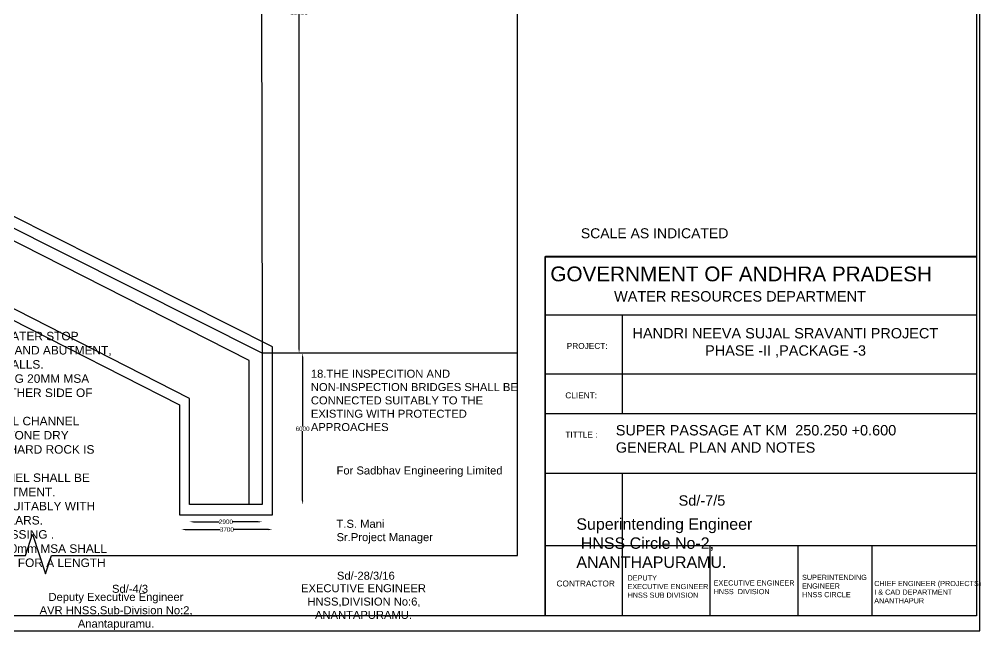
# Model space of a CAD drawing. Header units: inches. Extents: x 23764 to 29375, y 85 to 3606.
# Drawn here: x 27454 to 29375, y 85 to 1308 of the extents above; entities that cross this region are included whole.
import ezdxf

# ---------------------------------------------------------------- set-up
doc = ezdxf.new("R2010")
doc.units = ezdxf.units.IN
doc.header["$MEASUREMENT"] = 0
doc.layers.add('DIMENSIONS', color=255, linetype='Continuous')
doc.layers.add('TEXT', color=1, linetype='Continuous')
doc.styles.get("Standard").update_dxf_attribs({"font": 'arial.ttf', "height": 9})
doc.dimstyles.get("Standard").update_dxf_attribs({"dimtxt": 12, "dimasz": 8, "dimexe": 0.18, "dimexo": 0.0625, "dimgap": 0.09, "dimtad": 0, "dimtih": 1, "dimtoh": 1, "dimdec": 4, "dimzin": 0, "dimdsep": 46, "dimtxsty": 'Standard', "dimcen": 0.09, "dimse1": 1, "dimse2": 1, "dimadec": 0, "dimazin": 0, "dimtfac": 1, "dimtdec": 4, "dimtofl": 0, "dimtmove": 0, "dimatfit": 3, "dimfxl": 1, "dimtolj": 1, "dimtzin": 0, "dimarcsym": 0})

# ---------------------------------------------------------------- blocks, each defined once
blk = doc.blocks.new('*D143')
at = {"layer": 'Defpoints', "color": 0, "transparency": 16777216}
for p in [(27939.5, 640), (27939.5, 337.1), (28020.1, 337.1)]:
    blk.add_point(p, dxfattribs=at)
at = {"layer": 'DIMENSIONS', "color": 0, "lineweight": -2, "transparency": 16777216}
for p, q in [((28020.1, 632), (28020.1, 493.3)), ((28020.1, 345.1), (28020.1, 483.9))]:
    blk.add_line(p, q, dxfattribs=at)
at = {"layer": 'DIMENSIONS', "color": 0, "transparency": 16777216}
for points in [[(28018.8, 632), (28021.4, 632), (28020.1, 640)], [(28018.8, 345.1), (28021.4, 345.1), (28020.1, 337.1)]]:
    blk.add_solid(points, dxfattribs=at)
at = {"layer": 'DIMENSIONS', "color": 0, "transparency": 16777216, "insert": (28020.1, 488.6), "char_height": 9, "attachment_point": 5}
blk.add_mtext('\\A1;6000', dxfattribs=at)
blk = doc.blocks.new('*D144')
at = {"layer": 'Defpoints', "color": 0, "transparency": 16777216}
for p in [(27794.2, 337.1), (27939.5, 337.1), (27939.5, 302.6)]:
    blk.add_point(p, dxfattribs=at)
at = {"layer": 'DIMENSIONS', "color": 0, "lineweight": -2, "transparency": 16777216}
for p, q in [((27802.2, 302.6), (27853.2, 302.6)), ((27931.5, 302.6), (27880.4, 302.6))]:
    blk.add_line(p, q, dxfattribs=at)
at = {"layer": 'DIMENSIONS', "color": 0, "transparency": 16777216}
for points in [[(27802.2, 303.9), (27802.2, 301.3), (27794.2, 302.6)], [(27931.5, 303.9), (27931.5, 301.3), (27939.5, 302.6)]]:
    blk.add_solid(points, dxfattribs=at)
at = {"layer": 'DIMENSIONS', "color": 0, "transparency": 16777216, "insert": (27866.8, 302.6), "char_height": 9, "attachment_point": 5}
blk.add_mtext('\\A1;2900', dxfattribs=at)
blk = doc.blocks.new('*D145')
at = {"layer": 'Defpoints', "color": 0, "transparency": 16777216}
for p in [(27777.4, 316.3), (27959.9, 316.3), (27959.9, 287.1)]:
    blk.add_point(p, dxfattribs=at)
at = {"layer": 'DIMENSIONS', "color": 0, "lineweight": -2, "transparency": 16777216}
for p, q in [((27785.4, 287.1), (27855.2, 287.1)), ((27951.9, 287.1), (27882.2, 287.1))]:
    blk.add_line(p, q, dxfattribs=at)
at = {"layer": 'DIMENSIONS', "color": 0, "transparency": 16777216}
for points in [[(27785.4, 288.4), (27785.4, 285.8), (27777.4, 287.1)], [(27951.9, 288.4), (27951.9, 285.8), (27959.9, 287.1)]]:
    blk.add_solid(points, dxfattribs=at)
at = {"layer": 'DIMENSIONS', "color": 0, "transparency": 16777216, "insert": (27868.7, 287.1), "char_height": 9, "attachment_point": 5}
blk.add_mtext('\\A1;3700', dxfattribs=at)
blk = doc.blocks.new('*D146')
at = {"layer": 'Defpoints', "color": 0, "transparency": 16777216}
for p in [(28013.1, 2137.8), (28013.4, 2137.8), (28020.1, 640)]:
    blk.add_point(p, dxfattribs=at)
at = {"layer": 'DIMENSIONS', "color": 0, "lineweight": -2, "transparency": 16777216}
for p, q in [((28013.1, 2129.8), (28013.1, 1325.9)), ((28013.1, 648), (28013.1, 1316.5))]:
    blk.add_line(p, q, dxfattribs=at)
at = {"layer": 'DIMENSIONS', "color": 0, "transparency": 16777216}
for points in [[(28011.7, 2129.8), (28014.4, 2129.8), (28013.1, 2137.8)], [(28011.7, 648), (28014.4, 648), (28013.1, 640)]]:
    blk.add_solid(points, dxfattribs=at)
at = {"layer": 'DIMENSIONS', "color": 0, "transparency": 16777216, "insert": (28013.1, 1321.2), "char_height": 9, "attachment_point": 5}
blk.add_mtext('\\A1;30500', dxfattribs=at)

msp = doc.modelspace()

# ---------------------------------------------------------------- linework, layer by layer
at = {"color": 0}
for points in [[(27292.14292, 1905.38202), (27414.57612, 1905.38202), (27911.72541, 2157.597), (27911.72541, 2446.00249), (27935.73711, 2446.00249), (27939.46731, 640.04601), (27939.46731, 337.14804), (27794.20339, 337.14804), (27794.20339, 549.26184), (27416.74977, 741.68286), (27415.33249, 2061.72462)], [(27158.40435, 878.29684), (27158.40435, 737.4746), (27297.9223, 737.4746), (27297.9223, 701.38243), (27436.64262, 701.38243), (27436.64262, 708.73973), (27774.41226, 536.40682), (27774.41226, 316.2892), (27959.89405, 316.2892), (27959.89405, 652.63093), (27436.66968, 916.42459), (27436.66968, 922.11087), (27198.37167, 921.39002)], [(28505.6949, 716.34723), (29366.41367, 716.34723)], [(28658.72133, 716.34723), (28658.72133, 519.55681)], [(28505.6949, 598.48345), (29366.41367, 598.48345)], [(28505.6949, 519.55681), (29366.41367, 519.55681)], [(28505.6949, 400.15571), (29366.41367, 400.15571)], [(28658.72133, 400.15571), (28658.72133, 114.6951)], [(28505.6949, 254.93069), (29366.41367, 254.93069)], [(28833.95566, 254.93069), (28833.95566, 114.6951)], [(29010.00453, 254.93069), (29010.00453, 114.6951)], [(29157.81916, 254.93069), (29157.81916, 114.6951)]]:
    msp.add_lwpolyline(points, dxfattribs=at)
for points in [[(29366.41367, 114.6951), (28504.60413, 114.6951), (28504.60413, 832.86352), (29366.41367, 832.86352)], [(28505.6949, 834.17044), (29366.41367, 834.17044), (29366.41367, 114.6951), (28505.6949, 114.6951)]]:
    msp.add_lwpolyline(points, close=True, dxfattribs=at)
at = {"layer": 'DIMENSIONS', "color": 0}
for points in [[(29373.18873, 3606.2754), (23764.39154, 3606.2754), (23764.39154, 84.60532), (29373.18873, 84.60532)], [(29366.41367, 114.6951), (23784.97955, 114.6951), (23784.97955, 3592.72952), (29366.41367, 3592.72952)]]:
    msp.add_lwpolyline(points, close=True, dxfattribs=at)
for points in [[(23870.31553, 2805.6097), (23870.31553, 232.89707), (24827.42413, 232.89707), (24842.0405, 298.83281), (24869.36675, 197.25062), (24882.07662, 235.02651), (26160.15263, 235.02651), (26174.79885, 291.57579), (26205.03876, 200.72057), (26213.92397, 235.02651), (27466.61441, 235.02651), (27480.47587, 278.06274), (27506.61016, 198.54652), (27518.27439, 235.02651), (28449.69622, 235.02651), (28449.69622, 2792.12957), (28442.89388, 2792.12957)], [(27293.41754, 903.02198), (27416.44878, 903.02198), (27938.81625, 640.37131), (28449.6468, 640.37131)], [(27913.49563, 336.99981), (27913.49563, 625.36993), (27417.47805, 877.10236), (27293.92607, 877.10236)]]:
    msp.add_lwpolyline(points, dxfattribs=at)

# ---------------------------------------------------------------- texts
at = {"color": 0}
for s, height, p in [('PROJECT:', 11.835956, (28547.88712, 648.47137)), ('CLIENT:', 11.835956, (28545.04202, 549.58086)), ('TITTLE :', 11.835956, (28545.04202, 471.23142)), ('Sd/-7/5', 20.712923, (28771.41011, 334.90025))]:
    msp.add_text(s, height=height, dxfattribs=at).set_placement(p)
at = {"color": 0, "attachment_point": 1}
for s, insert, char_height, width in [('\\pi21.216;{\\H1.6667x;GOVERNMENT OF ANDHRA PRADESH}  \\P\\pi148.57;{\\H1.1667x;WATER RESOURCES DEPARTMENT }', (28493.92846, 813.27523), 17.7539339, 799.4310308), ('\\pi10.413;HANDRI NEEVA SUJAL SRAVANTI PROJECT  \\P\\pi155.43;PHASE -II ,PACKAGE -3', (28668.91603, 690.17515), 20.7129229, 628.9185312), ('SUPER PASSAGE AT KM  250.250 +0.600  \\PGENERAL PLAN AND NOTES', (28645.88262, 496.11561), 20.7129229, 757.9564512), ('Superintending Engineer  HNSS Circle No-2, ANANTHAPURAMU.', (28567.11316, 309.55297), 22.8709376, 352.2061984), ('DEPUTY  \\PEXECUTIVE ENGINEER  HNSS SUB DIVISION ', (28669.39561, 195.5818), 10.3564614, 199.2648287), ('SUPERINTENDING  ENGINEER  \\PHNSS CIRCLE  ', (29018.10532, 196.64194), 10.3564614, 146.9940146), ('CONTRACTOR ', (28527.41317, 185.09109), 11.8359559, 146.9940146), ('EXECUTIVE ENGINEER  HNSS  DIVISION ', (28841.41865, 185.50201), 10.3564614, 184.5848814), ('CHIEF ENGINEER (PROJECTS) \\PI & CAD DEPARTMENT  ANANTHAPUR', (29162.33199, 184.34414), 10.3564614, 243.8857657)]:
    msp.add_mtext(s, dxfattribs=dict(at, insert=insert, char_height=char_height, width=width))
at = {"layer": 'DIMENSIONS', "color": 0}
msp.add_text('SCALE AS INDICATED ', height=20, dxfattribs=at).set_placement((28576.0501, 869.7647))
at = {"layer": 'DIMENSIONS', "color": 0, "attachment_point": 1}
for s, insert, char_height, width in [('10. 15TH EXPANSION JOINTS WITH 225 WIDE PVC WATER STOP SHALL BE PROVIDED AT THE JUNCTIONS OF SLABS AND ABUTMENT, ON PIERS AND BETWEEN SIDE WALLS AND WING WALLS. \\P11. 100 THICK CANAL LINING IN CC M15 GRADE USING 20MM MSA SHALL BE PROVIDED FOR A LENGTH OF 30 M ON EITHER SIDE OF THE STRUCTURE. \\P12. BED PORTION OF APPROACH CHANNEL AND TAIL CHANNEL SHALL BE PROVIDED WITH 300MM THICK ROUGH STONE DRY PACKING OVER 150MM THICK GRAVEL BACKING IF HARD ROCK IS NOT MET WITH. \\P13 SIDES OF APPROACH CHANNEL AND TAIL CHANNEL SHALL BE PROVIDED WITH 300MM THICK ROUGH STONE RIVETMENT.\\P14. U/S AND [VS APPROACHES MAY BE PROVIDED SUITABLY WITH BANK CONNECTIONS AS PER HYDRAULIC PARTICULARS. \\P15.THIS DRAWING IS APPICABLE FOR SQAURE CROSSING .\\P16.100mm THICK LIINING IN CC M15 GRADE USING 20mm MSA SHALL BE PROVIDED BOTH FOR BED AND SIDES OF CANAL FOR A LENGTH OF 30 m', (26837.4967, 682.60985), 17, 806.4625886), ('18.THE INSPECITION AND NON-INSPECTION BRIDGES SHALL BE CONNECTED SUITABLY TO THE EXISTING WITH PROTECTED APPROACHES', (28036.61082, 606.80578), 16, 412.7167244)]:
    msp.add_mtext(s, dxfattribs=dict(at, insert=insert, char_height=char_height, width=width))
at = {"layer": 'TEXT', "color": 0}
for s, p in [('Sd/-28/3/16', (28088.64778, 186.776)), ('Sd/-4/3', (27639.20653, 160.57514))]:
    msp.add_text(s, height=16, dxfattribs=at).set_placement(p)
at = {"layer": 'TEXT', "color": 0, "char_height": 16, "attachment_point": 1}
for s, insert, width in [('For Sadbhav Engineering Limited\\P\\P\\P\\PT.S. Mani \\PSr.Project Manager ', (28087.93364, 413.29567), 330.2991542), ('\\pi74.043;EXECUTIVE ENGINEER  \\P\\pi86.698;HNSS,DIVISION No:6,\\P\\pi101.94;ANANTAPURAMU.', (27942.93247, 177.74196), 395.6821278), ('\\pi63.74;Deputy Executive Engineer  \\P\\pi46.043;AVR HNSS,Sub-Division No:2,\\P\\pi122.39;Anantapuramu.', (27448.53202, 160.34106), 395.6821278)]:
    msp.add_mtext(s, dxfattribs=dict(at, insert=insert, width=width))

# ---------------------------------------------------------------- dimensions: what is measured, and where the dimension line sits
at = {"layer": 'DIMENSIONS', "color": 0}
dim = msp.add_linear_dim(base=(28013.05893, 2137.84697), p1=(28020.10771, 640.04601), p2=(28013.40311, 2137.84697), angle=90, text='30500', dimstyle='Standard', dxfattribs=at)
dim.commit()
dim.dimension.update_dxf_attribs({"geometry": '*D146', "text_midpoint": (28013.05893, 1321.20827), "dimtype": 160})
dim = msp.add_linear_dim(base=(28020.10771, 337.14804), p1=(27939.46731, 640.04601), p2=(27939.46731, 337.14804), angle=90, text='6000', dimstyle='Standard', dxfattribs=at)
dim.commit()
dim.dimension.update_dxf_attribs({"geometry": '*D143', "text_midpoint": (28020.10771, 488.59703)})
for base, p1, p2, text, picture, middle in [((27939.46731, 302.58882), (27794.20339, 337.14804), (27939.46731, 337.14804), '2900', '*D144', (27866.83535, 302.58882)), ((27959.89405, 287.08985), (27777.42901, 316.2892), (27959.89405, 316.2892), '3700', '*D145', (27868.66153, 287.08985))]:
    dim = msp.add_linear_dim(base=base, p1=p1, p2=p2, text=text, dimstyle='Standard', dxfattribs=at)
    dim.commit()
    dim.dimension.update_dxf_attribs({"geometry": picture, "text_midpoint": middle})

doc.saveas('drawing.dxf')
